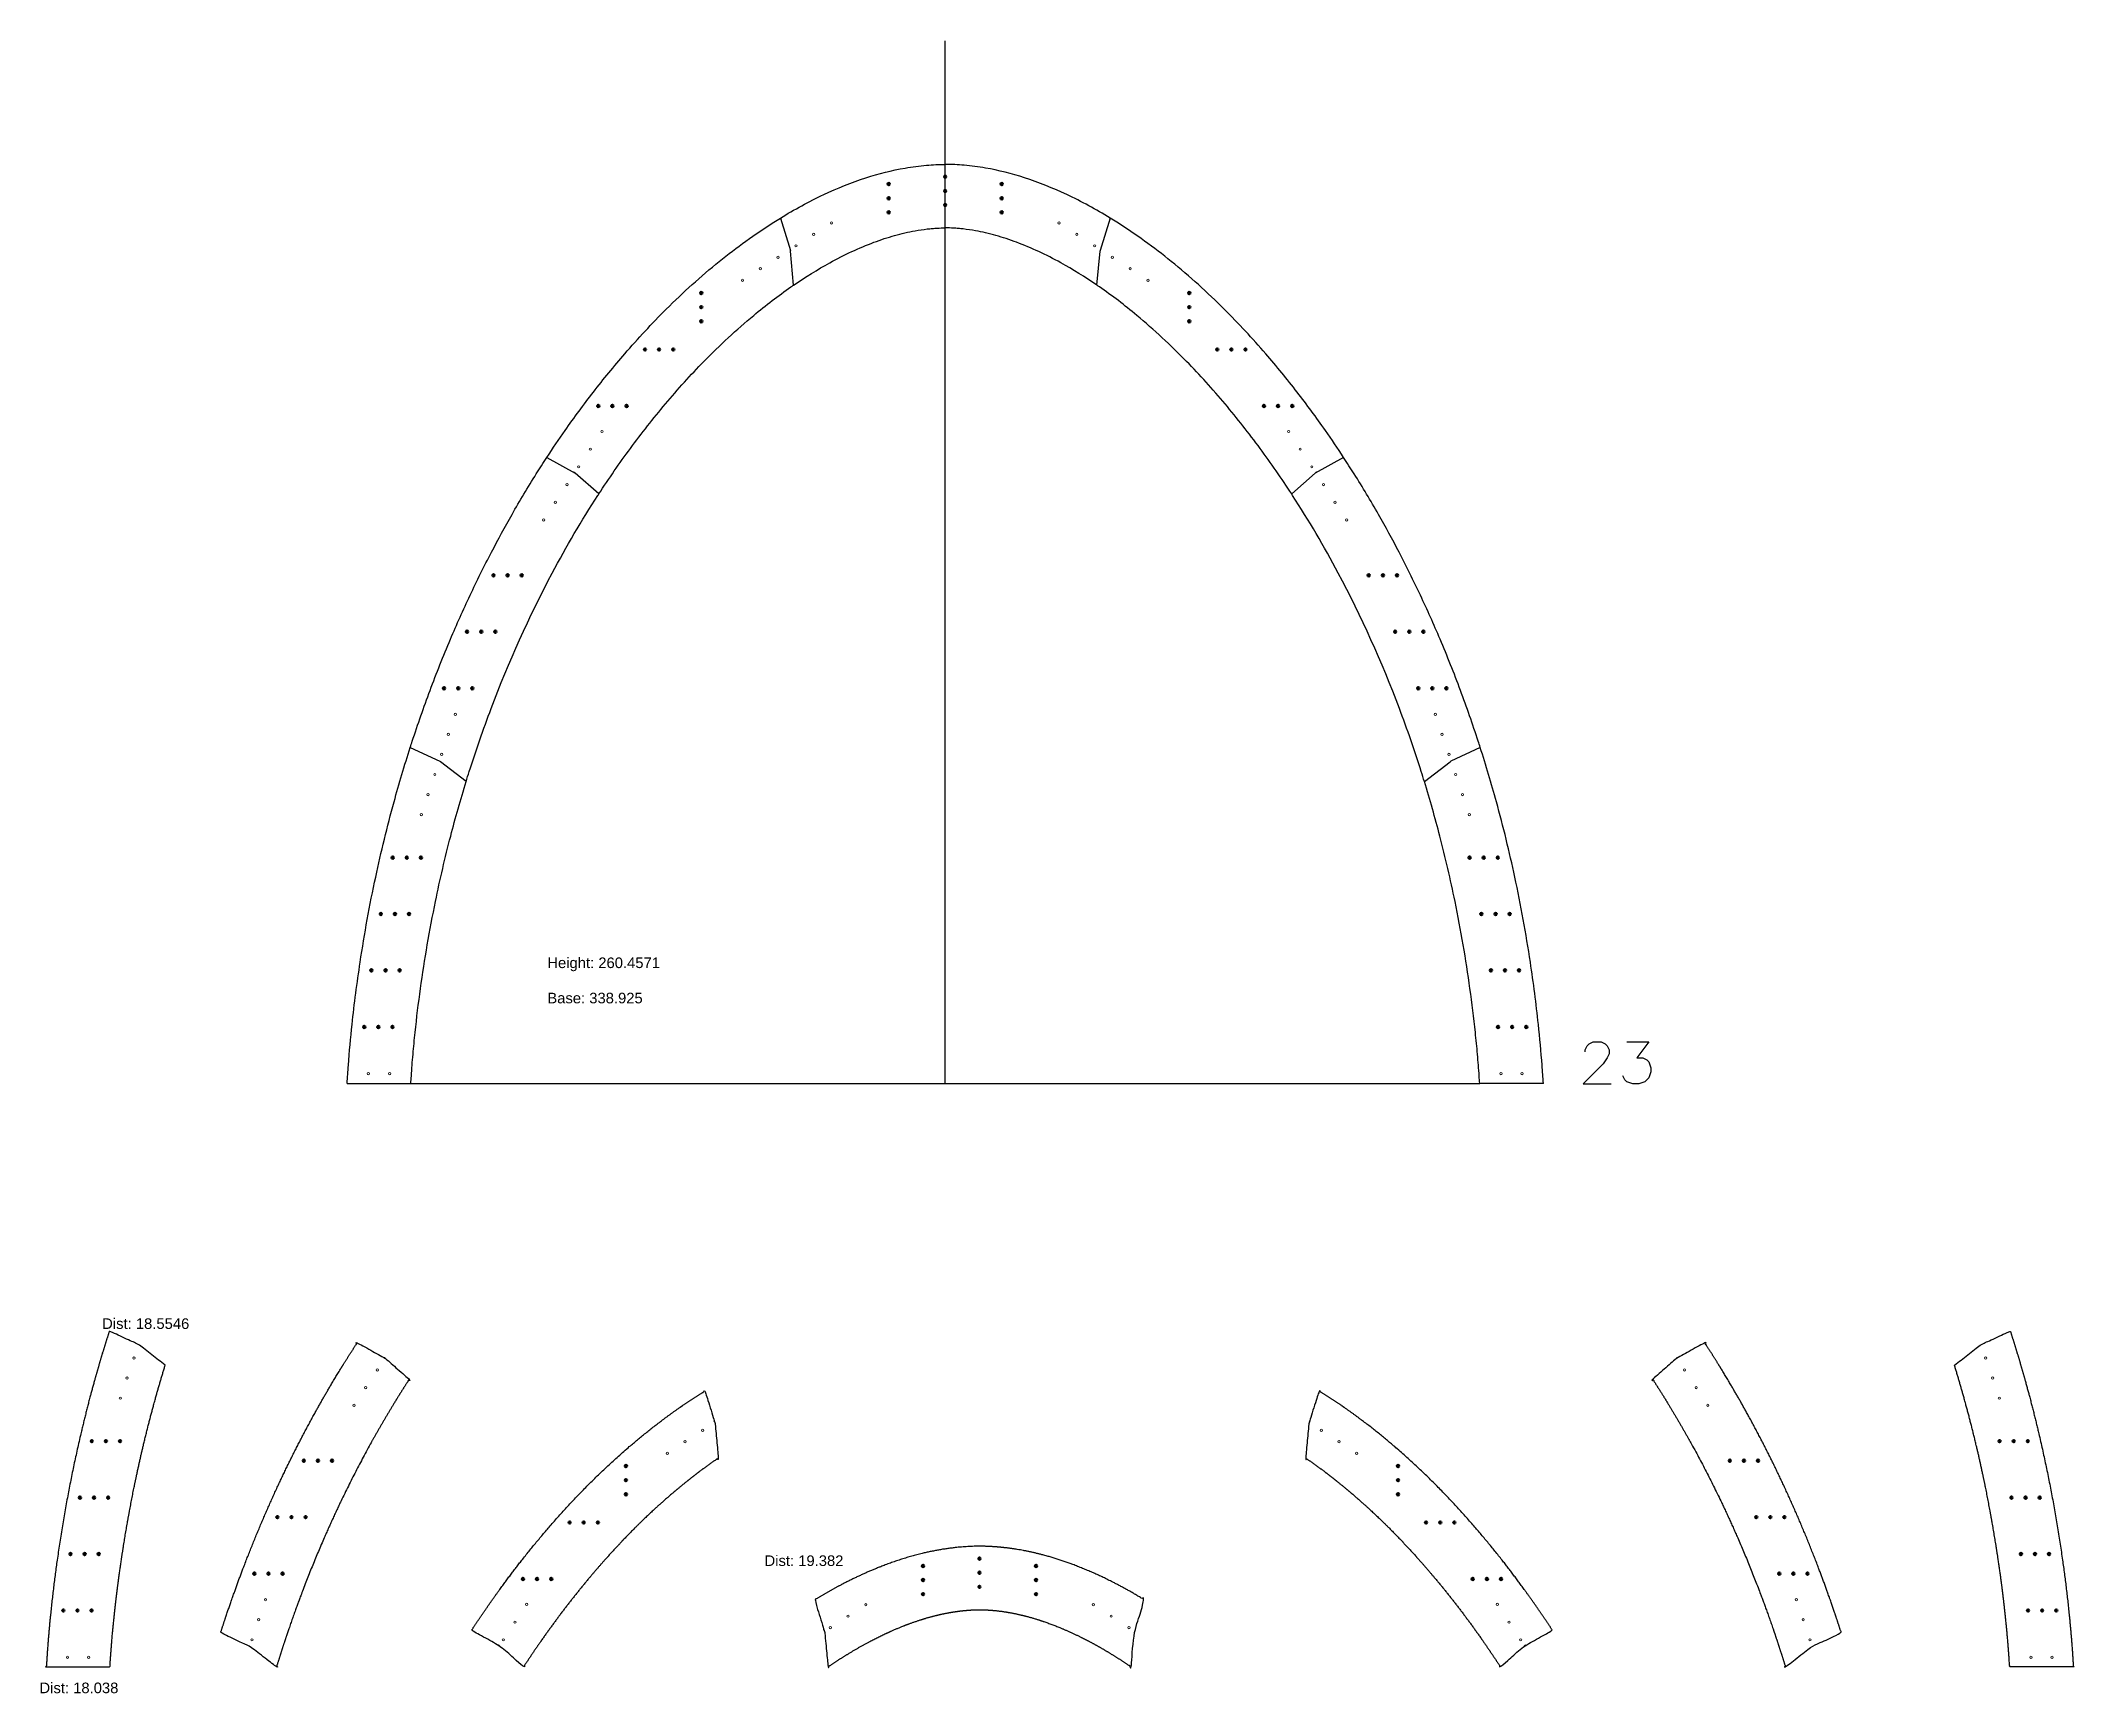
# Model space of a CAD drawing. Header units: inches. Extents: x 2 to 579, y 3 to 471.
import ezdxf

# ---------------------------------------------------------------- set-up
doc = ezdxf.new("R2010")
doc.units = ezdxf.units.IN
doc.header["$MEASUREMENT"] = 0
doc.header["$PDMODE"] = 32
doc.header["$PDSIZE"] = 0.645
for name, color, linetype, lineweight in [('Annotation', 7, 'Continuous', 9), ('Drilling', 3, 'Continuous', 13), ('Engrave', 4, 'Continuous', 50)]:
    doc.layers.add(name, color=color, linetype=linetype, lineweight=lineweight)
doc.styles.get("Standard").update_dxf_attribs({"font": 'Arial.ttf'})

# ---------------------------------------------------------------- blocks, each defined once
blk = doc.blocks.new('*U95')
at = {"layer": 'Engrave'}
blk.add_point((0, 0), dxfattribs=at)
blk = doc.blocks.new('*U97')
at = {"layer": 'Engrave', "color": 0, "linetype": 'ByBlock', "lineweight": -2, "transparency": 16777216}
for p in [(0, 0), (4, 0), (8, 0)]:
    blk.add_blockref('*U95', p, dxfattribs=at)
blk = doc.blocks.new('*U98')
at = {"layer": 'Engrave'}
blk.add_point((0, 0), dxfattribs=at)
blk = doc.blocks.new('*U99')
at = {"layer": 'Engrave', "color": 0, "linetype": 'ByBlock', "lineweight": -2, "transparency": 16777216}
for p in [(0, 0), (4, 0), (8, 0)]:
    blk.add_blockref('*U98', p, dxfattribs=at)
blk = doc.blocks.new('*U100')
at = {"layer": 'Engrave'}
blk.add_point((0, 0), dxfattribs=at)
blk = doc.blocks.new('*U101')
at = {"layer": 'Engrave', "color": 0, "linetype": 'ByBlock', "lineweight": -2, "transparency": 16777216}
for p in [(0, 0), (4, 0), (8, 0)]:
    blk.add_blockref('*U100', p, dxfattribs=at)
blk = doc.blocks.new('*U102')
at = {"layer": 'Engrave'}
blk.add_point((0, 0), dxfattribs=at)
blk = doc.blocks.new('*U103')
at = {"layer": 'Engrave', "color": 0, "linetype": 'ByBlock', "lineweight": -2, "transparency": 16777216}
for p in [(0, 0), (4, 0), (8, 0)]:
    blk.add_blockref('*U102', p, dxfattribs=at)
blk = doc.blocks.new('*U104')
at = {"layer": 'Engrave'}
blk.add_point((0, 0), dxfattribs=at)
blk = doc.blocks.new('*U105')
at = {"layer": 'Engrave', "color": 0, "linetype": 'ByBlock', "lineweight": -2, "transparency": 16777216}
for p in [(0, 0), (4, 0), (8, 0)]:
    blk.add_blockref('*U104', p, dxfattribs=at)
blk = doc.blocks.new('*U106')
at = {"layer": 'Engrave'}
blk.add_point((0, 0), dxfattribs=at)
blk = doc.blocks.new('*U107')
at = {"layer": 'Engrave', "color": 0, "linetype": 'ByBlock', "lineweight": -2, "transparency": 16777216}
for p in [(0, 0), (4, 0), (8, 0)]:
    blk.add_blockref('*U106', p, dxfattribs=at)
blk = doc.blocks.new('*U108')
at = {"layer": 'Engrave'}
blk.add_point((0, 0), dxfattribs=at)
blk = doc.blocks.new('*U109')
at = {"layer": 'Engrave', "color": 0, "linetype": 'ByBlock', "lineweight": -2, "transparency": 16777216}
for p in [(0, 0), (4, 0), (8, 0)]:
    blk.add_blockref('*U108', p, dxfattribs=at)
blk = doc.blocks.new('*U110')
at = {"layer": 'Engrave'}
blk.add_point((0, 0), dxfattribs=at)
blk = doc.blocks.new('*U111')
at = {"layer": 'Engrave', "color": 0, "linetype": 'ByBlock', "lineweight": -2, "transparency": 16777216}
for p in [(0, 0), (4, 0), (8, 0)]:
    blk.add_blockref('*U110', p, dxfattribs=at)
blk = doc.blocks.new('*U112')
at = {"layer": 'Engrave'}
blk.add_point((0, 0), dxfattribs=at)
blk = doc.blocks.new('*U113')
at = {"layer": 'Engrave', "color": 0, "linetype": 'ByBlock', "lineweight": -2, "transparency": 16777216}
for p in [(0, 0), (4, 0), (8, 0)]:
    blk.add_blockref('*U112', p, dxfattribs=at)
blk = doc.blocks.new('*U114')
at = {"layer": 'Engrave'}
blk.add_point((0, 0), dxfattribs=at)
blk = doc.blocks.new('*U115')
at = {"layer": 'Engrave', "color": 0, "linetype": 'ByBlock', "lineweight": -2, "transparency": 16777216}
for p in [(0, 0), (4, 0), (8, 0)]:
    blk.add_blockref('*U114', p, dxfattribs=at)
blk = doc.blocks.new('*U116')
at = {"layer": 'Engrave'}
blk.add_point((0, 0), dxfattribs=at)
blk = doc.blocks.new('*U117')
at = {"layer": 'Engrave', "color": 0, "linetype": 'ByBlock', "lineweight": -2, "transparency": 16777216}
for p in [(0, 0), (4, 0), (8, 0)]:
    blk.add_blockref('*U116', p, dxfattribs=at)
blk = doc.blocks.new('*U118')
at = {"layer": 'Engrave'}
blk.add_point((0, 0), dxfattribs=at)
blk = doc.blocks.new('*U119')
at = {"layer": 'Engrave', "color": 0, "linetype": 'ByBlock', "lineweight": -2, "transparency": 16777216}
for p in [(0, 0), (4, 0), (8, 0)]:
    blk.add_blockref('*U118', p, dxfattribs=at)
blk = doc.blocks.new('*U120')
at = {"layer": 'Engrave'}
blk.add_point((0, 0), dxfattribs=at)
blk = doc.blocks.new('*U121')
at = {"layer": 'Engrave', "color": 0, "linetype": 'ByBlock', "lineweight": -2, "transparency": 16777216}
for p in [(0, 0), (4, 0), (8, 0)]:
    blk.add_blockref('*U120', p, dxfattribs=at)
blk = doc.blocks.new('*U122')
at = {"layer": 'Engrave'}
blk.add_point((0, 0), dxfattribs=at)
blk = doc.blocks.new('*U123')
at = {"layer": 'Engrave', "color": 0, "linetype": 'ByBlock', "lineweight": -2, "transparency": 16777216}
for p in [(0, 0), (4, 0), (8, 0)]:
    blk.add_blockref('*U122', p, dxfattribs=at)
blk = doc.blocks.new('*U124')
at = {"layer": 'Engrave'}
blk.add_point((0, 0), dxfattribs=at)
blk = doc.blocks.new('*U125')
at = {"layer": 'Engrave', "color": 0, "linetype": 'ByBlock', "lineweight": -2, "transparency": 16777216}
for p in [(0, 0), (4, 0), (8, 0)]:
    blk.add_blockref('*U124', p, dxfattribs=at)
blk = doc.blocks.new('*U126')
at = {"layer": 'Engrave'}
blk.add_point((0, 0), dxfattribs=at)
blk = doc.blocks.new('*U127')
at = {"layer": 'Engrave', "color": 0, "linetype": 'ByBlock', "lineweight": -2, "transparency": 16777216}
for p in [(0, 0), (4, 0), (8, 0)]:
    blk.add_blockref('*U126', p, dxfattribs=at)
blk = doc.blocks.new('*U128')
at = {"layer": 'Engrave'}
blk.add_point((0, 0), dxfattribs=at)
blk = doc.blocks.new('*U129')
at = {"layer": 'Engrave', "color": 0, "linetype": 'ByBlock', "lineweight": -2, "transparency": 16777216}
for p in [(0, 0), (4, 0), (8, 0)]:
    blk.add_blockref('*U128', p, dxfattribs=at)
blk = doc.blocks.new('*U130')
at = {"layer": 'Engrave'}
blk.add_point((0, 0), dxfattribs=at)
blk = doc.blocks.new('*U131')
at = {"layer": 'Engrave', "color": 0, "linetype": 'ByBlock', "lineweight": -2, "transparency": 16777216}
for p in [(0, 0), (4, 0), (8, 0)]:
    blk.add_blockref('*U130', p, dxfattribs=at)
blk = doc.blocks.new('*U132')
at = {"layer": 'Engrave'}
blk.add_point((0, 0), dxfattribs=at)
blk = doc.blocks.new('*U133')
at = {"layer": 'Engrave', "color": 0, "linetype": 'ByBlock', "lineweight": -2, "transparency": 16777216}
for p in [(0, 0), (4, 0), (8, 0)]:
    blk.add_blockref('*U132', p, dxfattribs=at)
blk = doc.blocks.new('*U134')
at = {"layer": 'Engrave'}
blk.add_point((0, 0), dxfattribs=at)
blk = doc.blocks.new('*U135')
at = {"layer": 'Engrave', "color": 0, "linetype": 'ByBlock', "lineweight": -2, "transparency": 16777216}
for p in [(0, 0), (4, 0), (8, 0)]:
    blk.add_blockref('*U134', p, dxfattribs=at)
blk = doc.blocks.new('*U136')
at = {"layer": 'Engrave'}
blk.add_point((0, 0), dxfattribs=at)
blk = doc.blocks.new('*U137')
at = {"layer": 'Engrave', "color": 0, "linetype": 'ByBlock', "lineweight": -2, "transparency": 16777216}
for p in [(0, 0), (4, 0), (8, 0)]:
    blk.add_blockref('*U136', p, dxfattribs=at)
blk = doc.blocks.new('*U138')
at = {"layer": 'Engrave'}
blk.add_point((0, 0), dxfattribs=at)
blk = doc.blocks.new('*U139')
at = {"layer": 'Engrave', "color": 0, "linetype": 'ByBlock', "lineweight": -2, "transparency": 16777216}
for p in [(0, 0), (4, 0), (8, 0)]:
    blk.add_blockref('*U138', p, dxfattribs=at)
blk = doc.blocks.new('*U140')
at = {"layer": 'Engrave'}
blk.add_point((0, 0), dxfattribs=at)
blk = doc.blocks.new('*U141')
at = {"layer": 'Engrave', "color": 0, "linetype": 'ByBlock', "lineweight": -2, "transparency": 16777216}
for p in [(0, 0), (4, 0), (8, 0)]:
    blk.add_blockref('*U140', p, dxfattribs=at)
blk = doc.blocks.new('*U142')
at = {"layer": 'Engrave'}
blk.add_point((0, 0), dxfattribs=at)
blk = doc.blocks.new('*U143')
at = {"layer": 'Engrave', "color": 0, "linetype": 'ByBlock', "lineweight": -2, "transparency": 16777216}
for p in [(0, 0), (4, 0), (8, 0)]:
    blk.add_blockref('*U142', p, dxfattribs=at)
blk = doc.blocks.new('*U144')
at = {"layer": 'Engrave'}
blk.add_point((0, 0), dxfattribs=at)
blk = doc.blocks.new('*U145')
at = {"layer": 'Engrave', "color": 0, "linetype": 'ByBlock', "lineweight": -2, "transparency": 16777216}
for p in [(0, 0), (4, 0), (8, 0)]:
    blk.add_blockref('*U144', p, dxfattribs=at)
blk = doc.blocks.new('*U146')
at = {"layer": 'Engrave'}
blk.add_point((0, 0), dxfattribs=at)
blk = doc.blocks.new('*U147')
at = {"layer": 'Engrave', "color": 0, "linetype": 'ByBlock', "lineweight": -2, "transparency": 16777216}
for p in [(0, 0), (4, 0), (8, 0)]:
    blk.add_blockref('*U146', p, dxfattribs=at)
blk = doc.blocks.new('*U148')
at = {"layer": 'Engrave'}
blk.add_point((0, 0), dxfattribs=at)
blk = doc.blocks.new('*U149')
at = {"layer": 'Engrave', "color": 0, "linetype": 'ByBlock', "lineweight": -2, "transparency": 16777216}
for p in [(0, 0), (4, 0), (8, 0)]:
    blk.add_blockref('*U148', p, dxfattribs=at)
blk = doc.blocks.new('*U150')
at = {"layer": 'Engrave'}
blk.add_point((0, 0), dxfattribs=at)
blk = doc.blocks.new('*U151')
at = {"layer": 'Engrave', "color": 0, "linetype": 'ByBlock', "lineweight": -2, "transparency": 16777216}
for p in [(0, 0), (4, 0), (8, 0)]:
    blk.add_blockref('*U150', p, dxfattribs=at)
blk = doc.blocks.new('*U152')
at = {"layer": 'Engrave'}
blk.add_point((0, 0), dxfattribs=at)
blk = doc.blocks.new('*U153')
at = {"layer": 'Engrave', "color": 0, "linetype": 'ByBlock', "lineweight": -2, "transparency": 16777216}
for p in [(0, 0), (4, 0), (8, 0)]:
    blk.add_blockref('*U152', p, dxfattribs=at)
blk = doc.blocks.new('*U154')
at = {"layer": 'Engrave'}
blk.add_point((0, 0), dxfattribs=at)
blk = doc.blocks.new('*U155')
at = {"layer": 'Engrave', "color": 0, "linetype": 'ByBlock', "lineweight": -2, "transparency": 16777216}
for p in [(0, 0), (4, 0), (8, 0)]:
    blk.add_blockref('*U154', p, dxfattribs=at)
blk = doc.blocks.new('*U156')
at = {"layer": 'Engrave'}
blk.add_point((0, 0), dxfattribs=at)
blk = doc.blocks.new('*U157')
at = {"layer": 'Engrave', "color": 0, "linetype": 'ByBlock', "lineweight": -2, "transparency": 16777216}
for p in [(0, 0), (4, 0), (8, 0)]:
    blk.add_blockref('*U156', p, dxfattribs=at)
blk = doc.blocks.new('*U158')
at = {"layer": 'Engrave'}
blk.add_point((0, 0), dxfattribs=at)
blk = doc.blocks.new('*U159')
at = {"layer": 'Engrave', "color": 0, "linetype": 'ByBlock', "lineweight": -2, "transparency": 16777216}
for p in [(0, 0), (4, 0), (8, 0)]:
    blk.add_blockref('*U158', p, dxfattribs=at)
blk = doc.blocks.new('*U160')
at = {"layer": 'Engrave'}
blk.add_point((0, 0), dxfattribs=at)
blk = doc.blocks.new('*U161')
at = {"layer": 'Engrave', "color": 0, "linetype": 'ByBlock', "lineweight": -2, "transparency": 16777216}
for p in [(0, 0), (4, 0), (8, 0)]:
    blk.add_blockref('*U160', p, dxfattribs=at)
blk = doc.blocks.new('*U162')
at = {"layer": 'Engrave'}
blk.add_point((0, 0), dxfattribs=at)
blk = doc.blocks.new('*U163')
at = {"layer": 'Engrave', "color": 0, "linetype": 'ByBlock', "lineweight": -2, "transparency": 16777216}
for p in [(0, 0), (4, 0), (8, 0)]:
    blk.add_blockref('*U162', p, dxfattribs=at)
blk = doc.blocks.new('*U164')
at = {"layer": 'Engrave'}
blk.add_point((0, 0), dxfattribs=at)
blk = doc.blocks.new('*U165')
at = {"layer": 'Engrave', "color": 0, "linetype": 'ByBlock', "lineweight": -2, "transparency": 16777216}
for p in [(0, 0), (4, 0), (8, 0)]:
    blk.add_blockref('*U164', p, dxfattribs=at)
blk = doc.blocks.new('*U166')
at = {"layer": 'Engrave'}
blk.add_point((0, 0), dxfattribs=at)
blk = doc.blocks.new('*U167')
at = {"layer": 'Engrave', "color": 0, "linetype": 'ByBlock', "lineweight": -2, "transparency": 16777216}
for p in [(0, 0), (4, 0), (8, 0)]:
    blk.add_blockref('*U166', p, dxfattribs=at)
blk = doc.blocks.new('*U168')
at = {"layer": 'Engrave'}
blk.add_point((0, 0), dxfattribs=at)
blk = doc.blocks.new('*U169')
at = {"layer": 'Engrave', "color": 0, "linetype": 'ByBlock', "lineweight": -2, "transparency": 16777216}
for p in [(0, 0), (4, 0), (8, 0)]:
    blk.add_blockref('*U168', p, dxfattribs=at)
blk = doc.blocks.new('*U170')
at = {"layer": 'Engrave'}
blk.add_point((0, 0), dxfattribs=at)
blk = doc.blocks.new('*U171')
at = {"layer": 'Engrave', "color": 0, "linetype": 'ByBlock', "lineweight": -2, "transparency": 16777216}
for p in [(0, 0), (4, 0), (8, 0)]:
    blk.add_blockref('*U170', p, dxfattribs=at)
blk = doc.blocks.new('*U172')
at = {"layer": 'Engrave'}
blk.add_point((0, 0), dxfattribs=at)
blk = doc.blocks.new('*U173')
at = {"layer": 'Engrave', "color": 0, "linetype": 'ByBlock', "lineweight": -2, "transparency": 16777216}
for p in [(0, 0), (4, 0), (8, 0)]:
    blk.add_blockref('*U172', p, dxfattribs=at)
blk = doc.blocks.new('*U174')
at = {"layer": 'Engrave'}
blk.add_point((0, 0), dxfattribs=at)
blk = doc.blocks.new('*U175')
at = {"layer": 'Engrave', "color": 0, "linetype": 'ByBlock', "lineweight": -2, "transparency": 16777216}
for p in [(0, 0), (4, 0), (8, 0)]:
    blk.add_blockref('*U174', p, dxfattribs=at)
blk = doc.blocks.new('*U176')
at = {"layer": 'Engrave'}
blk.add_point((0, 0), dxfattribs=at)
blk = doc.blocks.new('*U177')
at = {"layer": 'Engrave', "color": 0, "linetype": 'ByBlock', "lineweight": -2, "transparency": 16777216}
for p in [(0, 0), (4, 0), (8, 0)]:
    blk.add_blockref('*U176', p, dxfattribs=at)
blk = doc.blocks.new('*U178')
at = {"layer": 'Engrave'}
blk.add_point((0, 0), dxfattribs=at)
blk = doc.blocks.new('*U179')
at = {"layer": 'Engrave', "color": 0, "linetype": 'ByBlock', "lineweight": -2, "transparency": 16777216}
for p in [(0, 0), (4, 0), (8, 0)]:
    blk.add_blockref('*U178', p, dxfattribs=at)
blk = doc.blocks.new('*U180')
at = {"layer": 'Engrave'}
blk.add_point((0, 0), dxfattribs=at)
blk = doc.blocks.new('*U181')
at = {"layer": 'Engrave', "color": 0, "linetype": 'ByBlock', "lineweight": -2, "transparency": 16777216}
for p in [(0, 0), (4, 0), (8, 0)]:
    blk.add_blockref('*U180', p, dxfattribs=at)
blk = doc.blocks.new('*U182')
at = {"layer": 'Engrave'}
blk.add_point((0, 0), dxfattribs=at)
blk = doc.blocks.new('*U183')
at = {"layer": 'Engrave', "color": 0, "linetype": 'ByBlock', "lineweight": -2, "transparency": 16777216}
for p in [(0, 0), (4, 0), (8, 0)]:
    blk.add_blockref('*U182', p, dxfattribs=at)
blk = doc.blocks.new('*U184')
at = {"layer": 'Engrave'}
blk.add_point((0, 0), dxfattribs=at)
blk = doc.blocks.new('*U185')
at = {"layer": 'Engrave', "color": 0, "linetype": 'ByBlock', "lineweight": -2, "transparency": 16777216}
for p in [(0, 0), (4, 0), (8, 0)]:
    blk.add_blockref('*U184', p, dxfattribs=at)
blk = doc.blocks.new('*U186')
at = {"layer": 'Engrave'}
blk.add_point((0, 0), dxfattribs=at)
blk = doc.blocks.new('*U187')
at = {"layer": 'Engrave', "color": 0, "linetype": 'ByBlock', "lineweight": -2, "transparency": 16777216}
for p in [(0, 0), (4, 0), (8, 0)]:
    blk.add_blockref('*U186', p, dxfattribs=at)

msp = doc.modelspace()

# ---------------------------------------------------------------- linework, layer by layer
for p, q in [((258.8, 175.4), (258.8, 470.93)), ((212.09, 420.67), (214.92, 411.45)), ((305.52, 420.67), (302.69, 411.45)), ((215.84, 401.65), (214.96, 411.25)), ((301.77, 401.65), (302.65, 411.25)), ((145.92, 352.81), (153.95, 348.38)), ((371.68, 352.81), (363.66, 348.38)), ((160.65, 342.45), (153.95, 348.38)), ((356.96, 342.45), (363.66, 348.38)), ((107.22, 270.63), (115.56, 266.69)), ((123.04, 260.94), (115.74, 266.57)), ((394.56, 260.94), (401.86, 266.57)), ((410.38, 270.63), (402.05, 266.69)), ((89.34, 175.4), (107.38, 175.4)), ((107.38, 175.4), (410.23, 175.4)), ((428.27, 175.4), (410.23, 175.4))]:
    msp.add_line(p, q)
for points in [[(440.12, 184.32), (440.12, 184.88), (440.68, 186.01), (441.25, 186.57), (442.37, 187.13), (444.63, 187.13), (445.75, 186.57), (446.31, 186.01), (446.88, 184.88), (446.88, 183.75), (446.31, 182.63), (445.19, 180.94), (439.56, 175.31), (447.44, 175.31)], [(451.95, 187.13), (458.14, 187.13), (454.76, 182.63), (456.45, 182.63), (457.58, 182.06), (458.14, 181.5), (458.7, 179.81), (458.7, 178.69), (458.14, 177), (457.01, 175.87), (455.32, 175.31), (453.63, 175.31), (451.95, 175.87), (451.38, 176.43), (450.82, 177.56)]]:
    msp.add_lwpolyline(points)
for centre, start, end in [((213.96, 411.16), 5.23582, 17.08128), ((303.64, 411.16), 162.91872, 174.76418), ((153.29, 347.63), 48.49248, 73.68617), ((364.32, 347.63), 106.31383, 131.50752), ((115.13, 265.78), 52.31207, 64.68793), ((402.47, 265.78), 115.31207, 127.68793), ((99.54, 96.69), 48.49248, 73.68617), ((466.62, 96.69), 106.31383, 131.50752), ((131.94, 15.18), 48.49248, 73.68617), ((423.49, 15.18), 106.31383, 131.50752)]:
    msp.add_arc(centre, 1, start, end)
for points, knots in [([(212.09, 420.67), (216.06, 423.1), (223.93, 427.39), (235.79, 432.16), (245.64, 434.69), (253.21, 435.68), (257.03, 435.86), (258.8, 435.85)], [447.802403, 447.802403, 447.802403, 447.802403, 469.846388, 490.146516, 508.193679, 517.819243, 526.243833, 526.243833, 526.243833, 526.243833]), ([(305.52, 420.67), (301.54, 423.1), (293.68, 427.39), (281.82, 432.16), (271.96, 434.69), (264.4, 435.68), (260.58, 435.86), (258.8, 435.85)], [447.802403, 447.802403, 447.802403, 447.802403, 469.846388, 490.146516, 508.193679, 517.819243, 526.243833, 526.243833, 526.243833, 526.243833]), ([(145.92, 352.81), (147.6, 355.38), (151.85, 361.66), (159.11, 371.53), (168.57, 383.09), (180.25, 395.71), (194.25, 408.37), (205.44, 416.53), (211.46, 420.28), (212.09, 420.67)], [297.090391, 297.090391, 297.090391, 297.090391, 311.635007, 332.935949, 355.079634, 382.367298, 414.263384, 444.291465, 447.802403, 447.802403, 447.802403, 447.802403]), ([(215.84, 401.65), (219.19, 403.95), (222.61, 406.07), (228.14, 409.12), (230.21, 410.17), (234.39, 412.12), (236.49, 413), (240.54, 414.52), (242.51, 415.16), (246.4, 416.26), (248.33, 416.71), (251.39, 417.26), (252.54, 417.43), (254.17, 417.61), (254.65, 417.66), (255.59, 417.74), (256.04, 417.77), (257.26, 417.84), (257.99, 417.86), (258.68, 417.85), (258.69, 417.85), (258.69, 417.85), (258.69, 417.85), (258.73, 417.85), (258.77, 417.85), (258.8, 417.85)], [435.716184, 435.716184, 435.716184, 435.716184, 457.477865, 457.477865, 470.430676, 470.430676, 483.383487, 483.383487, 495.486171, 495.486171, 507.588855, 507.588855, 514.985416, 514.985416, 517.99954, 517.99954, 521.013664, 521.013664, 526.243833, 526.243833, 526.243833, 526.254374, 526.254374, 526.254374, 526.544874, 526.544874, 526.544874, 526.544874]), ([(301.77, 401.65), (298.41, 403.95), (294.99, 406.07), (289.47, 409.12), (287.39, 410.17), (283.21, 412.12), (281.12, 413), (277.06, 414.52), (275.1, 415.16), (271.21, 416.26), (269.28, 416.71), (266.22, 417.26), (265.06, 417.43), (263.43, 417.61), (262.96, 417.66), (262.02, 417.74), (261.56, 417.77), (260.35, 417.84), (259.61, 417.86), (258.92, 417.85), (258.92, 417.85), (258.92, 417.85), (258.92, 417.85), (258.88, 417.85), (258.84, 417.85), (258.8, 417.85)], [435.716184, 435.716184, 435.716184, 435.716184, 457.477865, 457.477865, 470.430676, 470.430676, 483.383487, 483.383487, 495.486171, 495.486171, 507.588855, 507.588855, 514.985416, 514.985416, 517.99954, 517.99954, 521.013664, 521.013664, 526.243833, 526.243833, 526.243833, 526.254374, 526.254374, 526.254374, 526.544874, 526.544874, 526.544874, 526.544874]), ([(371.68, 352.81), (370, 355.38), (365.76, 361.66), (358.5, 371.53), (349.04, 383.09), (337.36, 395.71), (323.36, 408.37), (312.17, 416.53), (306.15, 420.28), (305.52, 420.67)], [297.090391, 297.090391, 297.090391, 297.090391, 311.635007, 332.935949, 355.079634, 382.367298, 414.263384, 444.291465, 447.802403, 447.802403, 447.802403, 447.802403]), ([(160.65, 342.45), (163.51, 346.84), (166.49, 351.15), (172.77, 359.67), (176.08, 363.88), (181.28, 370.05), (183.07, 372.11), (186.7, 376.13), (188.55, 378.1), (192.68, 382.33), (194.98, 384.57), (199.68, 388.93), (202.08, 391.04), (206.25, 394.5), (208, 395.9), (211.52, 398.59), (213.3, 399.88), (215.34, 401.31), (215.59, 401.48), (215.84, 401.65)], [296.066287, 296.066287, 296.066287, 296.066287, 322.477944, 322.477944, 349.672346, 349.672346, 363.534574, 363.534574, 377.396803, 377.396803, 394.055236, 394.055236, 410.71367, 410.71367, 422.404719, 422.404719, 434.095767, 434.095767, 435.716184, 435.716184, 435.716184, 435.716184]), ([(356.96, 342.45), (354.09, 346.84), (351.12, 351.15), (344.84, 359.67), (341.53, 363.88), (336.33, 370.05), (334.54, 372.11), (330.91, 376.13), (329.06, 378.1), (324.93, 382.33), (322.63, 384.57), (317.93, 388.93), (315.52, 391.04), (311.35, 394.5), (309.61, 395.9), (306.09, 398.59), (304.31, 399.88), (302.27, 401.31), (302.02, 401.48), (301.77, 401.65)], [296.066287, 296.066287, 296.066287, 296.066287, 322.477944, 322.477944, 349.672346, 349.672346, 363.534574, 363.534574, 377.396803, 377.396803, 394.055236, 394.055236, 410.71367, 410.71367, 422.404719, 422.404719, 434.095767, 434.095767, 435.716184, 435.716184, 435.716184, 435.716184]), ([(107.22, 270.63), (107.41, 271.21), (109.16, 276.63), (112.76, 286.92), (118.25, 300.72), (124.09, 313.78), (129.93, 325.57), (136.18, 337.05), (141.5, 345.95), (144.9, 351.26), (145.92, 352.81)], [153.304641, 153.304641, 153.304641, 153.304641, 156.175889, 180.267107, 204.947214, 226.436143, 248.009173, 267.225072, 288.29301, 297.090391, 297.090391, 297.090391, 297.090391]), ([(410.38, 270.63), (410.2, 271.21), (408.44, 276.63), (404.85, 286.92), (399.36, 300.72), (393.52, 313.78), (387.68, 325.57), (381.43, 337.05), (376.11, 345.95), (372.7, 351.26), (371.68, 352.81)], [153.304641, 153.304641, 153.304641, 153.304641, 156.175889, 180.267107, 204.947214, 226.436143, 248.009173, 267.225072, 288.29301, 297.090391, 297.090391, 297.090391, 297.090391]), ([(123.04, 260.94), (123.33, 261.87), (123.62, 262.81), (125.83, 269.78), (127.9, 275.75), (135.1, 294.83), (140.87, 307.68), (151.46, 327.58), (155.78, 334.94), (160.48, 342.19), (160.57, 342.32), (160.65, 342.45)], [146.022061, 146.022061, 146.022061, 146.022061, 150.902314, 150.902314, 182.362524, 182.362524, 252.525272, 252.525272, 295.283541, 295.283541, 296.066287, 296.066287, 296.066287, 296.066287]), ([(394.56, 260.94), (394.27, 261.87), (393.98, 262.81), (391.78, 269.78), (389.71, 275.75), (382.51, 294.83), (376.74, 307.68), (366.14, 327.58), (361.83, 334.94), (357.12, 342.19), (357.04, 342.32), (356.96, 342.45)], [146.022061, 146.022061, 146.022061, 146.022061, 150.902314, 150.902314, 182.362524, 182.362524, 252.525272, 252.525272, 295.283541, 295.283541, 296.066287, 296.066287, 296.066287, 296.066287]), ([(89.34, 175.4), (89.45, 177.1), (89.81, 182.69), (90.86, 194.15), (93.19, 211.99), (97.01, 233.07), (101.96, 253.36), (105.58, 265.52), (107.22, 270.63)], [0, 0, 0, 0, 8.098804, 26.497813, 54.481077, 93.263869, 127.886903, 153.304641, 153.304641, 153.304641, 153.304641]), ([(428.27, 175.4), (428.16, 177.1), (427.79, 182.69), (426.74, 194.15), (424.42, 211.99), (420.6, 233.07), (415.64, 253.36), (412.03, 265.52), (410.38, 270.63)], [0, 0, 0, 0, 8.098804, 26.497813, 54.481077, 93.263869, 127.886903, 153.304641, 153.304641, 153.304641, 153.304641]), ([(107.38, 175.4), (107.42, 176.09), (107.47, 176.77), (107.59, 178.49), (107.66, 179.52), (107.82, 181.57), (107.9, 182.6), (108.17, 185.7), (108.38, 187.77), (109.03, 193.98), (109.54, 198.12), (110.7, 206.41), (111.34, 210.55), (112.76, 218.79), (113.53, 222.9), (115.64, 233.2), (117.07, 239.37), (120.01, 250.68), (121.47, 255.83), (123.04, 260.94)], [1.850479, 1.850479, 1.850479, 1.850479, 5.170134, 5.170134, 10.345869, 10.345869, 15.521603, 15.521603, 25.873073, 25.873073, 46.576013, 46.576013, 67.278952, 67.278952, 87.981892, 87.981892, 119.442103, 119.442103, 146.022061, 146.022061, 146.022061, 146.022061]), ([(410.23, 175.4), (410.18, 176.09), (410.14, 176.77), (410.02, 178.49), (409.95, 179.52), (409.79, 181.57), (409.7, 182.6), (409.43, 185.7), (409.23, 187.77), (408.57, 193.98), (408.06, 198.12), (406.91, 206.41), (406.27, 210.55), (404.85, 218.79), (404.08, 222.9), (401.97, 233.2), (400.53, 239.37), (397.59, 250.68), (396.14, 255.83), (394.56, 260.94)], [1.850479, 1.850479, 1.850479, 1.850479, 5.170134, 5.170134, 10.345869, 10.345869, 15.521603, 15.521603, 25.873073, 25.873073, 46.576013, 46.576013, 67.278952, 67.278952, 87.981892, 87.981892, 119.442103, 119.442103, 146.022061, 146.022061, 146.022061, 146.022061])]:
    msp.add_open_spline(points, degree=3, knots=knots)
for points, weights, knots in [([(37.78, 95.53), (36.21, 90.42), (34.75, 85.28), (31.82, 73.97), (30.38, 67.8), (28.27, 57.5), (27.5, 53.39), (26.08, 45.15), (25.44, 41.01), (24.28, 32.72), (23.77, 28.58), (23.12, 22.36), (22.91, 20.3), (22.64, 17.2), (22.56, 16.17), (22.4, 14.12), (22.33, 13.09), (22.21, 11.37), (22.16, 10.68), (22.12, 9.99), (16.11, 9.99), (10.09, 9.99), (4.08, 9.99), (4.19, 11.7), (4.55, 17.29), (5.6, 28.75), (7.93, 46.59), (11.75, 67.67), (16.7, 87.96), (20.32, 100.12), (21.96, 105.23), (24.74, 103.91), (27.52, 102.6), (30.3, 101.28), (30.37, 101.25), (30.43, 101.22), (30.49, 101.17), (32.92, 99.29), (35.35, 97.41), (37.78, 95.53)], [1, 1, 1, 1, 1, 1, 1, 1, 1, 1, 1, 1, 1, 1, 1, 1, 1, 1, 1, 1, 1, 1, 1, 1, 1, 1, 1, 1, 1, 1, 1, 1, 1, 1, 0.996115800274, 0.996115800274, 1, 1, 1, 1], [0, 0, 0, 0, 26.579958, 26.579958, 58.040169, 58.040169, 78.743109, 78.743109, 99.446048, 99.446048, 120.148988, 120.148988, 130.500458, 130.500458, 135.676193, 135.676193, 140.851928, 140.851928, 144.171582, 144.171582, 144.171582, 145.171582, 145.171582, 145.171582, 153.270386, 171.669395, 199.652659, 238.435451, 273.058486, 298.476223, 298.476223, 298.476223, 299.476223, 299.476223, 299.476223, 299.692222, 299.692222, 299.692222, 300.692222, 300.692222, 300.692222, 300.692222]), ([(544.75, 95.53), (546.32, 90.42), (547.78, 85.28), (550.71, 73.97), (552.15, 67.8), (554.26, 57.5), (555.03, 53.39), (556.45, 45.15), (557.09, 41.01), (558.25, 32.72), (558.76, 28.58), (559.41, 22.36), (559.62, 20.3), (559.89, 17.2), (559.97, 16.17), (560.13, 14.12), (560.2, 13.09), (560.32, 11.37), (560.37, 10.68), (560.41, 9.99), (566.42, 9.99), (572.44, 9.99), (578.45, 9.99), (578.34, 11.7), (577.98, 17.29), (576.93, 28.75), (574.6, 46.59), (570.78, 67.67), (565.83, 87.96), (562.21, 100.12), (560.57, 105.23), (557.79, 103.91), (555.01, 102.6), (552.23, 101.28), (552.16, 101.25), (552.1, 101.22), (552.04, 101.17), (549.61, 99.29), (547.18, 97.41), (544.75, 95.53)], [1, 1, 1, 1, 1, 1, 1, 1, 1, 1, 1, 1, 1, 1, 1, 1, 1, 1, 1, 1, 1, 1, 1, 1, 1, 1, 1, 1, 1, 1, 1, 1, 1, 1, 0.996115800274, 0.996115800274, 1, 1, 1, 1], [0, 0, 0, 0, 26.579958, 26.579958, 58.040169, 58.040169, 78.743109, 78.743109, 99.446048, 99.446048, 120.148988, 120.148988, 130.500458, 130.500458, 135.676193, 135.676193, 140.851928, 140.851928, 144.171582, 144.171582, 144.171582, 145.171582, 145.171582, 145.171582, 153.270386, 171.669395, 199.652659, 238.435451, 273.058486, 298.476223, 298.476223, 298.476223, 299.476223, 299.476223, 299.476223, 299.692222, 299.692222, 299.692222, 300.692222, 300.692222, 300.692222, 300.692222]), ([(100.2, 97.44), (97.53, 98.92), (94.85, 100.39), (92.18, 101.87), (91.16, 100.32), (87.76, 95.01), (82.43, 86.11), (76.18, 74.63), (70.34, 62.84), (64.5, 49.78), (59.02, 35.98), (55.42, 25.68), (53.66, 20.27), (53.48, 19.69), (56.26, 18.37), (59.04, 17.06), (61.82, 15.75), (61.88, 15.71), (61.94, 15.68), (62, 15.63), (64.43, 13.75), (66.87, 11.87), (69.3, 9.99), (69.59, 10.93), (69.88, 11.87), (72.09, 18.84), (74.15, 24.81), (81.35, 43.89), (87.12, 56.74), (97.72, 76.64), (102.03, 84), (106.74, 91.25), (106.82, 91.38), (106.91, 91.51), (104.67, 93.48), (102.44, 95.46), (100.2, 97.44)], [1, 1, 1, 1, 1, 1, 1, 1, 1, 1, 1, 1, 1, 1, 1, 1, 1, 0.996115800274, 0.996115800274, 1, 1, 1, 1, 1, 1, 1, 1, 1, 1, 1, 1, 1, 1, 1, 1, 1, 1], [0, 0, 0, 0, 1, 1, 1, 9.797382, 30.865319, 50.081219, 71.654248, 93.143177, 117.823284, 141.914502, 144.78575, 144.78575, 144.78575, 145.78575, 145.78575, 145.78575, 146.00175, 146.00175, 146.00175, 147.00175, 147.00175, 147.00175, 151.882002, 151.882002, 183.342213, 183.342213, 253.504961, 253.504961, 296.26323, 296.26323, 297.045975, 297.045975, 297.045975, 298.045975, 298.045975, 298.045975, 298.045975]), ([(465.96, 97.44), (468.63, 98.92), (471.31, 100.39), (473.98, 101.87), (475, 100.32), (478.41, 95.01), (483.73, 86.11), (489.98, 74.63), (495.82, 62.84), (501.66, 49.78), (507.15, 35.98), (510.74, 25.68), (512.5, 20.27), (512.68, 19.69), (509.9, 18.37), (507.13, 17.06), (504.35, 15.75), (504.28, 15.71), (504.22, 15.68), (504.16, 15.63), (501.73, 13.75), (499.3, 11.87), (496.86, 9.99), (496.57, 10.93), (496.28, 11.87), (494.08, 18.84), (492.01, 24.81), (484.81, 43.89), (479.04, 56.74), (468.44, 76.64), (464.13, 84), (459.42, 91.25), (459.34, 91.38), (459.25, 91.51), (461.49, 93.48), (463.72, 95.46), (465.96, 97.44)], [1, 1, 1, 1, 1, 1, 1, 1, 1, 1, 1, 1, 1, 1, 1, 1, 1, 0.996115800274, 0.996115800274, 1, 1, 1, 1, 1, 1, 1, 1, 1, 1, 1, 1, 1, 1, 1, 1, 1, 1], [0, 0, 0, 0, 1, 1, 1, 9.797382, 30.865319, 50.081219, 71.654248, 93.143177, 117.823284, 141.914502, 144.78575, 144.78575, 144.78575, 145.78575, 145.78575, 145.78575, 146.00175, 146.00175, 146.00175, 147.00175, 147.00175, 147.00175, 151.882002, 151.882002, 183.342213, 183.342213, 253.504961, 253.504961, 296.26323, 296.26323, 297.045975, 297.045975, 297.045975, 298.045975, 298.045975, 298.045975, 298.045975]), ([(193.62, 78.79), (193.61, 78.86), (193.6, 78.93), (193.58, 79), (192.63, 82.07), (191.69, 85.14), (190.75, 88.21), (190.11, 87.82), (184.1, 84.08), (172.91, 75.91), (158.91, 63.26), (147.23, 50.64), (137.76, 39.07), (130.5, 29.2), (126.26, 22.93), (124.58, 20.36), (127.26, 18.88), (129.93, 17.4), (132.61, 15.93), (134.84, 13.95), (137.08, 11.97), (139.31, 9.99), (142.17, 14.39), (145.15, 18.7), (151.43, 27.22), (154.74, 31.42), (159.94, 37.6), (161.73, 39.65), (165.36, 43.67), (167.2, 45.64), (171.33, 49.88), (173.63, 52.12), (178.34, 56.48), (180.74, 58.59), (184.91, 62.05), (186.66, 63.44), (190.17, 66.13), (191.95, 67.43), (194, 68.85), (194.25, 69.02), (194.5, 69.2), (194.2, 72.4), (193.91, 75.59), (193.62, 78.79)], [1, 0.996441302462, 0.996441302462, 1, 1, 1, 1, 1, 1, 1, 1, 1, 1, 1, 1, 1, 1, 1, 1, 1, 1, 1, 1, 1, 1, 1, 1, 1, 1, 1, 1, 1, 1, 1, 1, 1, 1, 1, 1, 1, 1, 1, 1, 1], [0, 0, 0, 0, 0.206742, 0.206742, 0.206742, 1.206742, 1.206742, 1.206742, 4.71768, 34.745761, 66.641847, 93.929511, 116.073195, 137.374138, 151.918754, 151.918754, 151.918754, 152.918754, 152.918754, 152.918754, 153.918754, 153.918754, 153.918754, 180.33041, 180.33041, 207.524813, 207.524813, 221.387041, 221.387041, 235.24927, 235.24927, 251.907703, 251.907703, 268.566137, 268.566137, 280.257185, 280.257185, 291.948234, 291.948234, 293.568651, 293.568651, 293.568651, 294.568651, 294.568651, 294.568651, 294.568651]), ([(361.81, 78.79), (361.82, 78.86), (361.83, 78.93), (361.85, 79), (362.8, 82.07), (363.74, 85.14), (364.69, 88.21), (365.32, 87.82), (371.34, 84.08), (382.52, 75.91), (396.53, 63.26), (408.2, 50.64), (417.67, 39.07), (424.93, 29.2), (429.17, 22.93), (430.85, 20.36), (428.18, 18.88), (425.5, 17.4), (422.82, 15.93), (420.59, 13.95), (418.36, 11.97), (416.12, 9.99), (413.26, 14.39), (410.28, 18.7), (404, 27.22), (400.69, 31.42), (395.5, 37.6), (393.71, 39.65), (390.07, 43.67), (388.23, 45.64), (384.1, 49.88), (381.8, 52.12), (377.09, 56.48), (374.69, 58.59), (370.52, 62.05), (368.78, 63.44), (365.26, 66.13), (363.48, 67.43), (361.43, 68.85), (361.18, 69.02), (360.93, 69.2), (361.23, 72.4), (361.52, 75.59), (361.81, 78.79)], [1, 0.996441302462, 0.996441302462, 1, 1, 1, 1, 1, 1, 1, 1, 1, 1, 1, 1, 1, 1, 1, 1, 1, 1, 1, 1, 1, 1, 1, 1, 1, 1, 1, 1, 1, 1, 1, 1, 1, 1, 1, 1, 1, 1, 1, 1, 1], [0, 0, 0, 0, 0.206742, 0.206742, 0.206742, 1.206742, 1.206742, 1.206742, 4.71768, 34.745761, 66.641847, 93.929511, 116.073195, 137.374138, 151.918754, 151.918754, 151.918754, 152.918754, 152.918754, 152.918754, 153.918754, 153.918754, 153.918754, 180.33041, 180.33041, 207.524813, 207.524813, 221.387041, 221.387041, 235.24927, 235.24927, 251.907703, 251.907703, 268.566137, 268.566137, 280.257185, 280.257185, 291.948234, 291.948234, 293.568651, 293.568651, 293.568651, 294.568651, 294.568651, 294.568651, 294.568651]), ([(224.68, 19.59), (224.68, 19.66), (224.66, 19.73), (224.64, 19.8), (223.7, 22.87), (222.76, 25.94), (221.81, 29.01), (225.79, 31.44), (233.65, 35.73), (245.52, 40.51), (255.37, 43.03), (262.93, 44.02), (266.75, 44.21), (268.53, 44.2), (270.31, 44.21), (274.12, 44.02), (281.69, 43.03), (291.54, 40.51), (303.4, 35.73), (311.27, 31.44), (315.24, 29.01), (314.3, 25.94), (313.36, 22.87), (312.41, 19.8), (312.39, 19.73), (312.38, 19.66), (312.37, 19.59), (312.08, 16.39), (311.79, 13.19), (311.49, 9.99), (308.14, 12.29), (304.72, 14.42), (299.2, 17.46), (297.12, 18.52), (292.94, 20.46), (290.84, 21.35), (286.79, 22.86), (284.83, 23.51), (280.93, 24.6), (279.01, 25.05), (275.95, 25.6), (274.79, 25.77), (273.16, 25.96), (272.68, 26), (271.75, 26.08), (271.29, 26.12), (270.07, 26.18), (269.34, 26.2), (268.65, 26.2), (268.65, 26.2), (268.64, 26.2), (268.64, 26.2), (268.6, 26.2), (268.57, 26.2), (268.53, 26.2), (268.49, 26.2), (268.45, 26.2), (268.41, 26.2), (268.41, 26.2), (268.41, 26.2), (268.41, 26.2), (267.72, 26.2), (266.98, 26.18), (265.77, 26.12), (265.31, 26.08), (264.37, 26), (263.9, 25.96), (262.27, 25.77), (261.11, 25.6), (258.05, 25.05), (256.12, 24.6), (252.23, 23.51), (250.27, 22.86), (246.21, 21.35), (244.12, 20.46), (239.94, 18.52), (237.86, 17.46), (232.34, 14.42), (228.92, 12.29), (225.56, 9.99), (225.27, 13.19), (224.98, 16.39), (224.68, 19.59)], [1, 0.996441302462, 0.996441302462, 1, 1, 1, 1, 1, 1, 1, 1, 1, 1, 1, 1, 1, 1, 1, 1, 1, 1, 1, 1, 1, 0.996441302462, 0.996441302462, 1, 1, 1, 1, 1, 1, 1, 1, 1, 1, 1, 1, 1, 1, 1, 1, 1, 1, 1, 1, 1, 1, 1, 1, 1, 1, 1, 1, 1, 1, 1, 1, 1, 1, 1, 1, 1, 1, 1, 1, 1, 1, 1, 1, 1, 1, 1, 1, 1, 1, 1, 1, 1, 1, 1, 1, 1], [0, 0, 0, 0, 0.206742, 0.206742, 0.206742, 1.206742, 1.206742, 1.206742, 23.250728, 43.550856, 61.598019, 71.223582, 79.648173, 79.648173, 79.648173, 88.072763, 97.698326, 115.745489, 136.045617, 158.089603, 158.089603, 158.089603, 159.089603, 159.089603, 159.089603, 159.296345, 159.296345, 159.296345, 160.296345, 160.296345, 160.296345, 182.058027, 182.058027, 195.010837, 195.010837, 207.963648, 207.963648, 220.066332, 220.066332, 232.169016, 232.169016, 239.565577, 239.565577, 242.579701, 242.579701, 245.593825, 245.593825, 250.823994, 250.823994, 250.823994, 250.834535, 250.834535, 250.834535, 251.125036, 251.125036, 251.125036, 251.415536, 251.415536, 251.415536, 251.426077, 251.426077, 251.426077, 256.656246, 256.656246, 259.67037, 259.67037, 262.684494, 262.684494, 270.081055, 270.081055, 282.183739, 282.183739, 294.286423, 294.286423, 307.239234, 307.239234, 320.192045, 320.192045, 341.953726, 341.953726, 341.953726, 342.953726, 342.953726, 342.953726, 342.953726])]:
    msp.add_rational_spline(points, weights, degree=3, knots=knots)
at = {"layer": 'Drilling'}
for centre, radius in [((221.53, 416.04), 0.322), ((226.57, 419.29), 0.322), ((291.04, 419.29), 0.322), ((296.08, 416.04), 0.322), ((211.44, 409.53), 0.322), ((216.48, 412.78), 0.322), ((301.12, 412.78), 0.322), ((306.16, 409.53), 0.322), ((206.4, 406.28), 0.322), ((311.2, 406.28), 0.322), ((201.36, 403.02), 0.322), ((316.25, 403.02), 0.322), ((161.53, 360.16), 0.323), ((356.07, 360.16), 0.323), ((158.24, 355.15), 0.323), ((359.37, 355.15), 0.323), ((154.94, 350.14), 0.323), ((362.67, 350.14), 0.323), ((148.34, 340.11), 0.323), ((151.64, 345.12), 0.323), ((365.97, 345.12), 0.323), ((369.27, 340.11), 0.323), ((145.04, 335.1), 0.323), ((372.57, 335.1), 0.323), ((119.95, 279.99), 0.323), ((397.66, 279.99), 0.323), ((118.02, 274.31), 0.323), ((399.58, 274.31), 0.323), ((116.1, 268.62), 0.323), ((401.51, 268.62), 0.323), ((114.17, 262.94), 0.323), ((403.44, 262.94), 0.323), ((112.24, 257.26), 0.323), ((405.36, 257.26), 0.323), ((110.32, 251.58), 0.323), ((407.29, 251.58), 0.323), ((95.36, 178.15), 0.323), ((101.36, 178.15), 0.323), ((416.25, 178.15), 0.323), ((422.25, 178.15), 0.323), ((28.91, 97.54), 0.323), ((97.89, 94.18), 0.323), ((468.27, 94.18), 0.323), ((553.62, 97.54), 0.323), ((25.06, 86.17), 0.323), ((26.98, 91.86), 0.323), ((94.59, 89.17), 0.323), ((471.57, 89.17), 0.323), ((555.55, 91.86), 0.323), ((557.47, 86.17), 0.323), ((91.29, 84.16), 0.323), ((474.87, 84.16), 0.323), ((190.1, 77.08), 0.322), ((365.33, 77.08), 0.322), ((180.02, 70.57), 0.322), ((185.06, 73.82), 0.322), ((370.37, 73.82), 0.322), ((375.41, 70.57), 0.322), ((66.2, 29.05), 0.323), ((499.96, 29.05), 0.323), ((64.28, 23.37), 0.323), ((140.19, 27.71), 0.323), ((231.25, 24.38), 0.322), ((236.29, 27.64), 0.322), ((300.76, 27.64), 0.322), ((305.81, 24.38), 0.322), ((415.24, 27.71), 0.323), ((501.88, 23.37), 0.323), ((62.35, 17.68), 0.323), ((133.59, 17.68), 0.323), ((136.89, 22.69), 0.323), ((226.21, 21.13), 0.322), ((310.85, 21.13), 0.322), ((418.54, 22.69), 0.323), ((421.84, 17.68), 0.323), ((503.81, 17.68), 0.323), ((10.1, 12.74), 0.323), ((16.1, 12.74), 0.323), ((566.43, 12.74), 0.323), ((572.43, 12.74), 0.323)]:
    msp.add_circle(centre, radius, dxfattribs=at)

# ---------------------------------------------------------------- block references
at = {"layer": 'Engrave', "xscale": -1, "rotation": 270}
for name, p in [('*U119', (258.78, 424.35)), ('*U115', (242.8, 422.28)), ('*U117', (189.67, 391.4)), ('*U161', (168.33, 58.94)), ('*U165', (268.5, 32.7)), ('*U163', (252.53, 30.62))]:
    msp.add_blockref(name, p, dxfattribs=at)
at = {"layer": 'Engrave', "rotation": 90.00000000000001}
for name, p in [('*U139', (274.8, 422.28)), ('*U141', (327.93, 391.4)), ('*U173', (387.1, 58.94)), ('*U167', (284.53, 30.62))]:
    msp.add_blockref(name, p, dxfattribs=at)
at = {"layer": 'Engrave', "xscale": -1}
for name, p in [('*U113', (181.73, 383.4)), ('*U111', (168.5, 367.4)), ('*U109', (138.8, 319.4)), ('*U107', (131.32, 303.4)), ('*U105', (124.8, 287.4)), ('*U103', (110.24, 239.4)), ('*U101', (106.88, 223.4)), ('*U99', (104.21, 207.4)), ('*U97', (102.18, 191.4)), ('*U149', (24.98, 73.99)), ('*U155', (85.06, 68.45)), ('*U147', (21.62, 57.99)), ('*U153', (77.57, 52.45)), ('*U159', (160.38, 50.94)), ('*U145', (18.95, 41.99)), ('*U151', (71.05, 36.45)), ('*U157', (147.15, 34.94)), ('*U143', (16.92, 25.99))]:
    msp.add_blockref(name, p, dxfattribs=at)
at = {"layer": 'Engrave'}
for name, p in [('*U137', (335.88, 383.4)), ('*U135', (349.11, 367.4)), ('*U133', (378.81, 319.4)), ('*U131', (386.29, 303.4)), ('*U129', (392.81, 287.4)), ('*U127', (407.37, 239.4)), ('*U125', (410.72, 223.4)), ('*U123', (413.4, 207.4)), ('*U121', (415.43, 191.4)), ('*U187', (557.55, 73.99)), ('*U179', (481.11, 68.45)), ('*U185', (560.91, 57.99)), ('*U177', (488.59, 52.45)), ('*U171', (395.05, 50.94)), ('*U183', (563.58, 41.99)), ('*U169', (408.28, 34.94)), ('*U175', (495.11, 36.45)), ('*U181', (565.61, 25.99))]:
    msp.add_blockref(name, p, dxfattribs=at)

# ---------------------------------------------------------------- texts
at = {"layer": 'Annotation', "char_height": 3, "attachment_point": 1}
for s, insert in [('Height: 260.4571\\P \\PBase: 338.925', (146.05, 211.08)), ('Dist: 18.5546', (19.91, 108.8)), ('Dist: 19.382', (207.59, 41.61)), ('Dist: 18.038', (2.15, 5.56))]:
    msp.add_mtext_dynamic_manual_height_columns(s, width=45.2102, gutter_width=1, heights=[0], dxfattribs=dict(at, insert=insert))

doc.saveas('drawing.dxf')
